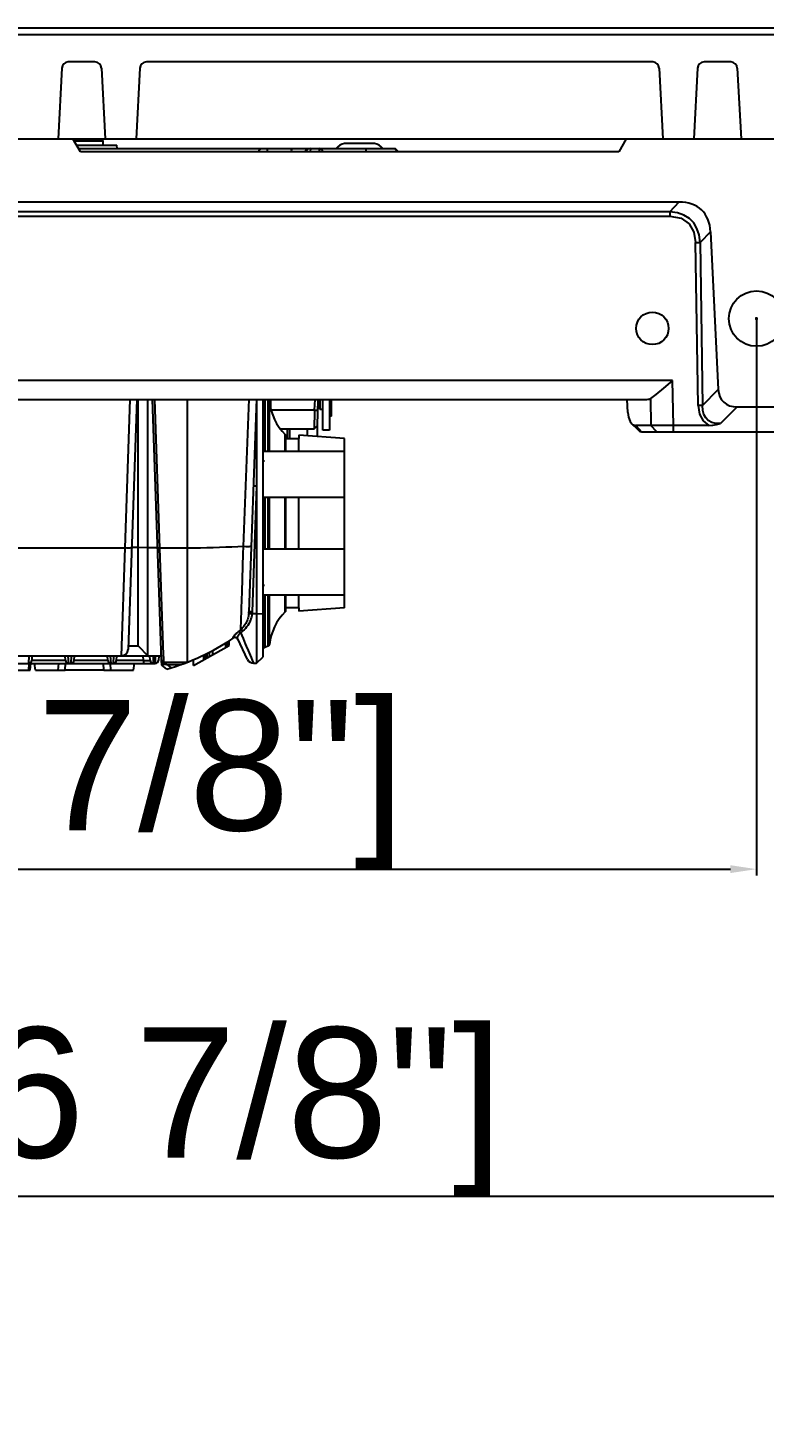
# Model space of a CAD drawing. Header units: millimetres. Extents: x -3132 to 28633, y 682 to 5849.
# Drawn here: x -1686.5 to -1573.3, y 1604.9 to 1817.9 of the extents above; entities that cross this region are included whole.
import ezdxf

# ---------------------------------------------------------------- set-up
doc = ezdxf.new("R2010")
doc.units = ezdxf.units.MM
doc.styles.get("Standard").update_dxf_attribs({"font": 'arial.ttf'})
doc.dimstyles.new('ISO-20', dxfattribs={"dimtxt": 20, "dimasz": 4, "dimexe": 1, "dimexo": 0.2, "dimgap": 0, "dimtad": 1, "dimtoh": 1, "dimdec": 1, "dimzin": 9, "dimdsep": 46, "dimtxsty": 'Standard', "dimblk": '_FILLED', "dimcen": 0.2, "dimclrd": 256, "dimclre": 256, "dimclrt": 256, "dimadec": 1, "dimazin": 2, "dimtfac": 1, "dimtdec": 1, "dimtofl": 0, "dimtmove": 0, "dimatfit": 3, "dimldrblk": '_FILLED', "dimfxl": 1, "dimtolj": 1, "dimtzin": 0, "dimarcsym": 0})

# ---------------------------------------------------------------- blocks, each defined once
blk = doc.blocks.new('_FILLED')
at = {"color": 0, "linetype": 'ByBlock'}
blk.add_solid([(0, 0), (-1, 0.15), (-1, -0.15)], dxfattribs=at)
blk = doc.blocks.new('*D37')
at = {"lineweight": -2, "transparency": 16777216}
for p, q in [((-1939.5, 1779.63), (-1939.5, 1637.45)), ((-1459.5, 1779.63), (-1459.5, 1637.45)), ((-1463.5, 1638.45), (-1935.5, 1638.45))]:
    blk.add_line(p, q, dxfattribs=at)
at = {"layer": 'Defpoints', "color": 0, "transparency": 16777216}
for p in [(-1939.5, 1779.83), (-1459.5, 1779.83), (-1939.5, 1638.45)]:
    blk.add_point(p, dxfattribs=at)
at = {"lineweight": -2, "transparency": 16777216, "xscale": 4, "yscale": 4, "zscale": 4, "rotation": 180}
blk.add_blockref('_FILLED', (-1939.5, 1638.45), dxfattribs=at)
at = {"lineweight": -2, "transparency": 16777216, "xscale": 4, "yscale": 4, "zscale": 4}
blk.add_blockref('_FILLED', (-1459.5, 1638.45), dxfattribs=at)
at = {"transparency": 16777216, "insert": (-1699.5, 1651.4), "char_height": 20, "attachment_point": 5}
blk.add_mtext('\\A1;480 [1\'-6 7/8"]', dxfattribs=at)
blk = doc.blocks.new('*D38')
at = {"lineweight": -2, "transparency": 16777216}
for p, q in [((-1824.5, 1773.03), (-1824.5, 1687.71)), ((-1574.5, 1773.03), (-1574.5, 1687.71)), ((-1820.5, 1688.71), (-1578.5, 1688.71))]:
    blk.add_line(p, q, dxfattribs=at)
at = {"layer": 'Defpoints', "color": 0, "transparency": 16777216}
for p in [(-1824.5, 1773.23), (-1574.5, 1773.23), (-1574.5, 1688.71)]:
    blk.add_point(p, dxfattribs=at)
at = {"lineweight": -2, "transparency": 16777216, "xscale": 4, "yscale": 4, "zscale": 4, "rotation": 180}
blk.add_blockref('_FILLED', (-1824.5, 1688.71), dxfattribs=at)
at = {"lineweight": -2, "transparency": 16777216, "xscale": 4, "yscale": 4, "zscale": 4}
blk.add_blockref('_FILLED', (-1574.5, 1688.71), dxfattribs=at)
at = {"transparency": 16777216, "insert": (-1699.5, 1701.65), "char_height": 20, "attachment_point": 5}
blk.add_mtext('\\A1;250 [9 7/8"]', dxfattribs=at)
blk = doc.blocks.new('*D39')
at = {"lineweight": -2, "transparency": 16777216}
for p, q in [((-1574.7, 1773.23), (-1574.3, 1773.23)), ((-1574.5, 1773.03), (-1574.5, 1773.43)), ((-1541.99, 1740.26), (-1568.71, 1767.35)), ((-1390.58, 1740.26), (-1541.99, 1740.26))]:
    blk.add_line(p, q, dxfattribs=at)
at = {"layer": 'Defpoints', "color": 0, "transparency": 16777216}
for p in [(-1577.49, 1776.25), (-1571.52, 1770.2)]:
    blk.add_point(p, dxfattribs=at)
at = {"lineweight": -2, "transparency": 16777216, "xscale": 4, "yscale": 4, "zscale": 4, "rotation": 134.6038417457517}
blk.add_blockref('_FILLED', (-1571.52, 1770.2), dxfattribs=at)
at = {"transparency": 16777216, "insert": (-1466.28, 1753.4), "char_height": 20, "attachment_point": 5}
blk.add_mtext('\\A1;∅8.5 [∅3/8"]', dxfattribs=at)

msp = doc.modelspace()

# ---------------------------------------------------------------- linework, layer by layer
at = {"linetype": 'Continuous'}
for p, q in [((-1699.403, 1817.877), (-1449.603, 1817.877)), ((-1699.403, 1816.827), (-1449.603, 1816.827)), ((-1681.233, 1811.679), (-1681.801, 1800.827)), ((-1676.132, 1812.627), (-1680.234, 1812.627)), ((-1675.133, 1811.679), (-1674.565, 1800.827)), ((-1669.233, 1811.679), (-1669.801, 1800.827)), ((-1590.452, 1812.627), (-1668.234, 1812.627)), ((-1589.453, 1811.679), (-1588.885, 1800.827)), ((-1583.553, 1811.679), (-1584.122, 1800.827)), ((-1578.452, 1812.627), (-1582.554, 1812.627)), ((-1577.453, 1811.679), (-1576.885, 1800.827)), ((-1949.503, 1800.827), (-1449.503, 1800.827)), ((-1678.348, 1798.827), (-1679.503, 1800.827)), ((-1679.33, 1800.527), (-1674.903, 1800.527)), ((-1674.903, 1800.527), (-1674.903, 1799.827)), ((-1637.799, 1800.083), (-1637.801, 1800.104)), ((-1636.253, 1800.127), (-1637.357, 1800.127)), ((-1636.249, 1800.083), (-1636.253, 1800.127)), ((-1634.753, 1800.127), (-1634.757, 1800.083)), ((-1633.649, 1800.127), (-1634.753, 1800.127)), ((-1633.205, 1800.104), (-1633.207, 1800.083)), ((-1594.503, 1800.827), (-1595.658, 1798.827)), ((-1678.926, 1799.827), (-1672.753, 1799.827)), ((-1678.637, 1799.327), (-1630.023, 1799.327)), ((-1595.658, 1798.827), (-1678.348, 1798.827)), ((-1672.736, 1799.327), (-1672.753, 1799.827)), ((-1650.962, 1799.063), (-1650.959, 1798.827)), ((-1649.64, 1798.827), (-1649.648, 1799.327)), ((-1643.042, 1799.327), (-1643.057, 1798.827)), ((-1641.638, 1798.827), (-1641.654, 1799.327)), ((-1634.503, 1799.327), (-1634.503, 1798.827)), ((-1629.618, 1798.827), (-1630.135, 1799.327)), ((-1629.564, 1798.883), (-1630.023, 1799.327)), ((-1812.637, 1791.127), (-1586.369, 1791.127)), ((-1587.815, 1789.605), (-1811.191, 1789.605)), ((-1587.815, 1789.605), (-1586.369, 1791.127)), ((-1587.815, 1789.605), (-1587.815, 1788.933)), ((-1811.191, 1788.933), (-1587.815, 1788.933)), ((-1581.566, 1786.553), (-1583.146, 1784.891)), ((-1581.566, 1786.553), (-1580.371, 1762.352)), ((-1583.491, 1759.904), (-1583.853, 1784.891)), ((-1583.146, 1784.891), (-1582.785, 1759.904)), ((-1587.407, 1763.722), (-1811.599, 1763.722)), ((-1587.268, 1756.826), (-1587.407, 1763.722)), ((-1582.785, 1759.904), (-1580.371, 1762.352)), ((-1807.677, 1760.827), (-1591.329, 1760.827)), ((-1671.505, 1738.015), (-1670.708, 1760.827)), ((-1669.709, 1760.827), (-1671.05, 1722.446)), ((-1669.503, 1722.981), (-1669.503, 1760.827)), ((-1668.003, 1721.481), (-1668.003, 1760.827)), ((-1665.901, 1720.77), (-1667.3, 1760.827)), ((-1667, 1760.827), (-1666.202, 1737.963)), ((-1661.939, 1760.827), (-1661.939, 1720.481)), ((-1653.318, 1738.215), (-1652.455, 1760.868)), ((-1651.337, 1760.862), (-1652.477, 1728.207)), ((-1651.303, 1760.827), (-1651.303, 1720.327)), ((-1650.303, 1721.327), (-1650.303, 1760.827)), ((-1650.035, 1760.827), (-1650.035, 1752.827)), ((-1649.499, 1752.827), (-1649.499, 1760.72)), ((-1649.303, 1752.827), (-1649.303, 1760.465)), ((-1649.142, 1760.827), (-1649.163, 1759.613)), ((-1642.386, 1759.17), (-1642.326, 1760.827)), ((-1641.957, 1756.819), (-1641.817, 1760.827)), ((-1641.838, 1759.327), (-1641.838, 1760.229)), ((-1641.703, 1759.561), (-1641.838, 1759.327)), ((-1641.703, 1760.827), (-1641.703, 1759.561)), ((-1641.703, 1759.561), (-1641.568, 1759.327)), ((-1641.568, 1760.827), (-1641.568, 1759.327)), ((-1641.118, 1756.077), (-1641.118, 1760.827)), ((-1640.118, 1760.827), (-1640.118, 1756.077)), ((-1639.918, 1758.227), (-1639.918, 1760.827)), ((-1639.818, 1758.227), (-1639.818, 1760.827)), ((-1594.281, 1758.791), (-1594.363, 1760.827)), ((-1590.813, 1760.964), (-1590.73, 1756.826)), ((-1577.498, 1759.66), (-1580.017, 1757.107)), ((-1577.498, 1759.66), (-1571.508, 1759.66)), ((-1642.386, 1759.17), (-1649.064, 1759.17)), ((-1642.444, 1757.34), (-1642.448, 1757.207)), ((-1642.439, 1757.48), (-1642.444, 1757.34)), ((-1642.409, 1758.201), (-1642.419, 1757.971)), ((-1642.403, 1758.371), (-1642.409, 1758.201)), ((-1642.397, 1758.546), (-1642.403, 1758.371)), ((-1642.386, 1759.17), (-1641.875, 1759.179)), ((-1641.568, 1759.327), (-1641.118, 1759.327)), ((-1640.118, 1758.428), (-1639.918, 1758.227)), ((-1639.818, 1758.227), (-1639.918, 1758.227)), ((-1647.68, 1756.327), (-1642.468, 1756.327)), ((-1646.895, 1752.827), (-1646.895, 1755.443)), ((-1646.803, 1752.827), (-1646.803, 1755.227)), ((-1646.623, 1756.327), (-1646.623, 1754.827)), ((-1646.223, 1756.327), (-1646.223, 1754.827)), ((-1637.803, 1754.827), (-1644.803, 1755.327)), ((-1644.803, 1755.327), (-1644.803, 1754.827)), ((-1643.503, 1755.234), (-1643.503, 1756.327)), ((-1642.468, 1756.327), (-1641.957, 1756.82)), ((-1642.467, 1756.327), (-1642.468, 1756.327)), ((-1642.467, 1756.327), (-1641.957, 1756.819)), ((-1642.466, 1756.329), (-1642.467, 1756.327)), ((-1642.458, 1756.672), (-1642.459, 1756.463)), ((-1642.457, 1756.859), (-1642.458, 1756.761)), ((-1642.458, 1756.761), (-1642.458, 1756.672)), ((-1642.455, 1756.967), (-1642.457, 1756.859)), ((-1642.452, 1757.083), (-1642.455, 1756.967)), ((-1642.448, 1757.207), (-1642.452, 1757.083)), ((-1642.003, 1756.775), (-1642.003, 1755.127)), ((-1640.118, 1756.077), (-1641.118, 1756.077)), ((-1590.73, 1756.826), (-1593.067, 1756.826)), ((-1593.067, 1756.826), (-1592.171, 1755.827)), ((-1592.171, 1755.827), (-1556.835, 1755.827)), ((-1589.851, 1756.817), (-1590.73, 1756.826)), ((-1589.833, 1755.827), (-1590.73, 1756.826)), ((-1588.617, 1756.817), (-1589.851, 1756.817)), ((-1587.268, 1756.826), (-1588.617, 1756.817)), ((-1581.82, 1756.826), (-1587.268, 1756.826)), ((-1587.268, 1755.827), (-1587.268, 1756.826)), ((-1646.803, 1754.827), (-1644.803, 1754.827)), ((-1644.803, 1752.827), (-1644.803, 1754.827)), ((-1637.803, 1728.827), (-1637.803, 1754.827)), ((-1637.803, 1752.827), (-1650.303, 1752.827)), ((-1650.103, 1751.327), (-1650.303, 1751.327)), ((-1651.303, 1747.525), (-1651.977, 1728.215)), ((-1650.303, 1745.827), (-1637.803, 1745.827)), ((-1650.035, 1745.827), (-1650.035, 1737.827)), ((-1649.499, 1737.827), (-1649.499, 1745.827)), ((-1649.303, 1737.827), (-1649.303, 1745.827)), ((-1646.895, 1737.827), (-1646.895, 1745.827)), ((-1646.803, 1737.827), (-1646.803, 1745.827)), ((-1644.803, 1737.827), (-1644.803, 1745.827)), ((-1653.353, 1737.104), (-1653.318, 1738.215)), ((-1689.742, 1738.015), (-1671.505, 1738.015)), ((-1672.049, 1721.481), (-1671.505, 1738.015)), ((-1669.503, 1738.094), (-1670.503, 1738.094)), ((-1668.003, 1738.015), (-1669.503, 1738.094)), ((-1666.503, 1738.015), (-1668.003, 1738.015)), ((-1661.939, 1737.963), (-1666.202, 1737.963)), ((-1666.202, 1737.963), (-1665.64, 1721.602)), ((-1653.534, 1731.352), (-1653.353, 1737.104)), ((-1637.803, 1737.827), (-1650.303, 1737.827)), ((-1650.303, 1732.327), (-1650.103, 1732.327)), ((-1653.576, 1729.998), (-1653.534, 1731.352)), ((-1650.303, 1730.827), (-1637.803, 1730.827)), ((-1650.035, 1730.827), (-1650.035, 1722.739)), ((-1649.499, 1722.934), (-1649.499, 1730.827)), ((-1649.303, 1723.188), (-1649.303, 1730.827)), ((-1646.895, 1728.211), (-1646.895, 1730.827)), ((-1646.803, 1728.427), (-1646.803, 1730.827)), ((-1644.803, 1728.827), (-1644.803, 1730.827)), ((-1653.659, 1727.365), (-1653.638, 1728.034)), ((-1652.495, 1727.947), (-1652.519, 1727.754)), ((-1652.482, 1728.106), (-1652.477, 1728.207)), ((-1652.139, 1727.934), (-1652.046, 1727.925)), ((-1652.046, 1727.925), (-1651.998, 1727.92)), ((-1651.303, 1727.92), (-1651.998, 1727.92)), ((-1651.303, 1727.92), (-1650.303, 1727.971)), ((-1644.803, 1728.827), (-1646.803, 1728.827)), ((-1637.803, 1728.827), (-1644.803, 1728.327)), ((-1644.803, 1728.827), (-1644.803, 1728.327)), ((-1653.686, 1726.505), (-1653.659, 1727.365)), ((-1656.003, 1722.75), (-1656.003, 1723.449)), ((-1655.822, 1722.85), (-1655.822, 1723.562)), ((-1655.503, 1723.027), (-1655.503, 1723.765)), ((-1654.894, 1724.167), (-1654.931, 1724.243)), ((-1652.675, 1720.891), (-1654.202, 1724.048)), ((-1733.08, 1721.481), (-1665.926, 1721.481)), ((-1686.281, 1721.481), (-1686.348, 1720.281)), ((-1685.803, 1721.481), (-1685.849, 1720.75)), ((-1680.657, 1720.75), (-1680.703, 1721.481)), ((-1680.158, 1720.281), (-1680.226, 1721.481)), ((-1679.781, 1721.481), (-1679.848, 1720.281)), ((-1679.303, 1721.481), (-1679.349, 1720.75)), ((-1674.157, 1720.75), (-1674.203, 1721.481)), ((-1673.658, 1720.281), (-1673.726, 1721.481)), ((-1673.281, 1721.481), (-1673.348, 1720.281)), ((-1672.803, 1721.481), (-1672.849, 1720.75)), ((-1671.031, 1722.981), (-1669.503, 1722.981)), ((-1669.503, 1722.981), (-1668.003, 1721.481)), ((-1668.656, 1720.755), (-1668.701, 1721.481)), ((-1667.657, 1720.75), (-1667.703, 1721.481)), ((-1667.219, 1721.481), (-1667.202, 1721.088)), ((-1666.804, 1721.088), (-1666.787, 1721.481)), ((-1666.303, 1721.481), (-1666.349, 1720.75)), ((-1665.64, 1721.602), (-1665.624, 1721.162)), ((-1665.624, 1721.162), (-1665.601, 1720.481)), ((-1661.003, 1719.978), (-1655.503, 1723.027)), ((-1659.407, 1720.863), (-1659.407, 1721.58)), ((-1659.301, 1720.922), (-1659.301, 1721.632)), ((-1659.088, 1721.04), (-1659.088, 1721.736)), ((-1658.875, 1721.157), (-1658.875, 1721.841)), ((-1658.556, 1721.334), (-1658.556, 1722.003)), ((-1658.024, 1721.629), (-1658.024, 1722.282)), ((-1652.59, 1722.253), (-1652.141, 1721.191)), ((-1652.141, 1721.191), (-1651.98, 1720.812)), ((-1651.303, 1720.327), (-1650.303, 1721.327)), ((-1649.499, 1722.934), (-1650.035, 1722.739)), ((-1732.142, 1720.281), (-1666.864, 1720.281)), ((-1696.935, 1719.281), (-1686.099, 1719.281)), ((-1686.299, 1719.281), (-1686.215, 1720.281)), ((-1686.159, 1719.281), (-1686.071, 1720.282)), ((-1686.099, 1719.281), (-1686.012, 1720.28)), ((-1686.099, 1719.281), (-1686.091, 1719.281)), ((-1686.091, 1719.281), (-1686.003, 1720.281)), ((-1680.657, 1720.755), (-1685.849, 1720.755)), ((-1685.272, 1719.281), (-1685.41, 1720.281)), ((-1685.272, 1719.281), (-1680.724, 1719.281)), ((-1681.757, 1719.281), (-1681.702, 1720.281)), ((-1680.724, 1719.286), (-1680.669, 1720.281)), ((-1680.724, 1719.286), (-1674.744, 1719.286)), ((-1674.157, 1720.755), (-1679.349, 1720.755)), ((-1674.744, 1719.286), (-1674.799, 1720.281)), ((-1674.744, 1719.281), (-1670.196, 1719.281)), ((-1673.71, 1719.281), (-1673.766, 1720.281)), ((-1668.656, 1720.755), (-1672.849, 1720.755)), ((-1670.196, 1719.281), (-1670.058, 1720.281)), ((-1668.656, 1720.755), (-1668.499, 1720.75)), ((-1668.656, 1720.755), (-1668.656, 1720.281)), ((-1668.499, 1720.75), (-1668.346, 1720.746)), ((-1668.346, 1720.746), (-1668.201, 1720.743)), ((-1668.201, 1720.743), (-1668.067, 1720.741)), ((-1668.067, 1720.741), (-1667.948, 1720.74)), ((-1665.874, 1719.999), (-1665.901, 1720.762)), ((-1665.101, 1719.416), (-1665.874, 1719.999)), ((-1665.592, 1720.148), (-1665.826, 1720.19)), ((-1665.621, 1720.412), (-1665.599, 1720.434)), ((-1665.601, 1720.481), (-1661.939, 1720.481)), ((-1665.599, 1720.434), (-1665.112, 1720.14)), ((-1665.112, 1720.14), (-1662.85, 1720.14)), ((-1665.112, 1720.14), (-1664.419, 1719.618)), ((-1661.003, 1719.978), (-1661.003, 1720.861)), ((-1651.98, 1720.812), (-1651.825, 1720.447)), ((-1651.775, 1720.327), (-1651.303, 1720.327))]:
    msp.add_line(p, q, dxfattribs=at)
for points in [[(-1637.357, 1800.127), (-1637.508, 1800.122), (-1637.655, 1800.107), (-1637.799, 1800.083)], [(-1634.757, 1800.083), (-1634.943, 1800.093), (-1635.13, 1800.1), (-1635.316, 1800.103), (-1635.503, 1800.104), (-1635.69, 1800.103), (-1635.876, 1800.1), (-1636.063, 1800.093), (-1636.249, 1800.083)], [(-1633.207, 1800.083), (-1633.351, 1800.107), (-1633.499, 1800.122), (-1633.649, 1800.127)], [(-1645.983, 1798.827), (-1645.946, 1799.009), (-1645.845, 1799.327)], [(-1583.146, 1784.891), (-1583.325, 1786.084), (-1583.664, 1787.082), (-1584.157, 1787.918), (-1584.817, 1788.594), (-1585.656, 1789.105), (-1586.653, 1789.445), (-1587.815, 1789.605)], [(-1587.815, 1788.933), (-1586.096, 1788.622), (-1584.854, 1787.766), (-1584.117, 1786.5), (-1583.853, 1784.891)], [(-1583.853, 1784.891), (-1583.595, 1784.893), (-1583.355, 1784.893), (-1583.146, 1784.891)], [(-1587.407, 1763.722), (-1588.788, 1762.522), (-1589.955, 1761.561), (-1590.813, 1760.966)], [(-1591.329, 1760.827), (-1591.16, 1760.841), (-1590.995, 1760.884), (-1590.813, 1760.964)], [(-1582.785, 1759.904), (-1582.991, 1759.907), (-1583.231, 1759.907), (-1583.491, 1759.904)], [(-1583.491, 1759.904), (-1583.265, 1758.533), (-1582.695, 1757.522), (-1581.82, 1756.826)], [(-1580.017, 1757.107), (-1580.73, 1757.109), (-1581.369, 1757.292), (-1581.909, 1757.591), (-1582.313, 1758.006), (-1582.589, 1758.524), (-1582.772, 1759.14), (-1582.786, 1759.903)], [(-1642.419, 1757.971), (-1642.423, 1757.854), (-1642.439, 1757.48)], [(-1642.386, 1759.17), (-1642.386, 1759.08), (-1642.387, 1758.99), (-1642.389, 1758.9), (-1642.39, 1758.811), (-1642.392, 1758.722), (-1642.395, 1758.634), (-1642.397, 1758.546)], [(-1594.281, 1758.791), (-1594.177, 1758.079), (-1593.918, 1757.45), (-1593.635, 1757.079)], [(-1642.459, 1756.463), (-1642.459, 1756.437), (-1642.459, 1756.414), (-1642.46, 1756.394), (-1642.46, 1756.376), (-1642.461, 1756.361), (-1642.462, 1756.349), (-1642.463, 1756.339), (-1642.464, 1756.332), (-1642.466, 1756.329)], [(-1593.635, 1757.079), (-1593.535, 1756.994), (-1593.067, 1756.826)], [(-1593.634, 1757.08), (-1592.798, 1756.244), (-1592.592, 1756.031)], [(-1592.592, 1756.031), (-1592.443, 1755.908), (-1592.171, 1755.827)], [(-1581.82, 1756.826), (-1581.23, 1756.86), (-1580.625, 1756.959), (-1580.017, 1757.107)], [(-1651.803, 1747.517), (-1651.787, 1747.523), (-1651.74, 1747.528), (-1651.662, 1747.53), (-1651.56, 1747.531), (-1651.436, 1747.529), (-1651.303, 1747.525)], [(-1653.318, 1738.215), (-1654.206, 1738.181), (-1655.114, 1738.148), (-1656.04, 1738.117), (-1656.984, 1738.088), (-1657.945, 1738.06), (-1658.922, 1738.033), (-1659.914, 1738.008), (-1660.92, 1737.985), (-1661.939, 1737.963)], [(-1652.127, 1738.236), (-1652.162, 1738.225), (-1652.267, 1738.217), (-1652.439, 1738.212), (-1652.674, 1738.21), (-1652.97, 1738.211), (-1653.318, 1738.215)], [(-1670.505, 1738.033), (-1670.538, 1738.021), (-1670.633, 1738.012), (-1670.788, 1738.006), (-1670.992, 1738.005), (-1671.239, 1738.008), (-1671.505, 1738.015)], [(-1666.202, 1737.963), (-1666.347, 1737.96), (-1666.458, 1737.962), (-1666.501, 1737.968)], [(-1653.638, 1728.034), (-1653.627, 1728.395), (-1653.615, 1728.772), (-1653.603, 1729.165), (-1653.59, 1729.574), (-1653.576, 1729.998)], [(-1652.519, 1727.754), (-1652.554, 1727.56), (-1652.598, 1727.365), (-1652.653, 1727.169), (-1652.718, 1726.976), (-1652.794, 1726.785), (-1652.88, 1726.597), (-1652.976, 1726.414), (-1653.081, 1726.238), (-1653.195, 1726.068), (-1653.317, 1725.909), (-1653.445, 1725.758), (-1653.58, 1725.617), (-1653.719, 1725.488)], [(-1651.998, 1727.92), (-1652.035, 1727.658), (-1652.091, 1727.394), (-1652.166, 1727.13), (-1652.26, 1726.869), (-1652.373, 1726.613), (-1652.505, 1726.363), (-1652.656, 1726.122), (-1652.825, 1725.892), (-1653.01, 1725.675), (-1653.21, 1725.473), (-1653.423, 1725.289)], [(-1652.495, 1727.947), (-1652.487, 1728.033), (-1652.482, 1728.106)], [(-1652.495, 1727.947), (-1652.491, 1727.949), (-1652.482, 1727.951), (-1652.469, 1727.952), (-1652.452, 1727.952), (-1652.431, 1727.952), (-1652.405, 1727.952), (-1652.376, 1727.951), (-1652.343, 1727.949), (-1652.308, 1727.947), (-1652.269, 1727.944), (-1652.228, 1727.941), (-1652.184, 1727.938), (-1652.139, 1727.934)], [(-1651.977, 1728.215), (-1652.103, 1728.218), (-1652.221, 1728.22), (-1652.325, 1728.22), (-1652.406, 1728.217), (-1652.459, 1728.213), (-1652.477, 1728.207)], [(-1651.977, 1728.215), (-1651.982, 1728.116), (-1651.989, 1728.018), (-1651.998, 1727.92)], [(-1654.052, 1725.206), (-1653.941, 1725.299), (-1653.83, 1725.393), (-1653.719, 1725.488)], [(-1653.719, 1725.488), (-1653.701, 1726.034), (-1653.686, 1726.505)], [(-1653.719, 1725.488), (-1653.644, 1725.464), (-1653.542, 1725.395), (-1653.423, 1725.289)], [(-1654.052, 1725.206), (-1654.153, 1725.12), (-1654.25, 1725.035), (-1654.342, 1724.951), (-1654.43, 1724.869), (-1654.514, 1724.787), (-1654.592, 1724.708), (-1654.664, 1724.632), (-1654.73, 1724.559), (-1654.789, 1724.491), (-1654.838, 1724.429), (-1654.876, 1724.378), (-1654.901, 1724.339), (-1654.917, 1724.309), (-1654.928, 1724.287), (-1654.932, 1724.27), (-1654.933, 1724.256), (-1654.931, 1724.243)], [(-1654.931, 1724.243), (-1654.891, 1724.268), (-1654.848, 1724.288), (-1654.803, 1724.305), (-1654.757, 1724.317), (-1654.71, 1724.325), (-1654.663, 1724.328), (-1654.615, 1724.327), (-1654.568, 1724.322), (-1654.522, 1724.312), (-1654.477, 1724.297), (-1654.433, 1724.279), (-1654.391, 1724.256), (-1654.352, 1724.229), (-1654.315, 1724.199), (-1654.282, 1724.166), (-1654.252, 1724.129), (-1654.225, 1724.09), (-1654.202, 1724.048)], [(-1654.202, 1724.048), (-1654.215, 1724.084), (-1654.223, 1724.127), (-1654.224, 1724.176), (-1654.219, 1724.23), (-1654.208, 1724.288), (-1654.191, 1724.348)], [(-1654.191, 1724.348), (-1654.17, 1724.41), (-1654.143, 1724.473), (-1654.112, 1724.536), (-1654.078, 1724.598), (-1654.039, 1724.66), (-1653.998, 1724.722), (-1653.955, 1724.783), (-1653.909, 1724.844), (-1653.861, 1724.903), (-1653.812, 1724.962), (-1653.761, 1725.019)], [(-1654.052, 1725.206), (-1653.978, 1725.185), (-1653.877, 1725.121), (-1653.761, 1725.019)], [(-1653.423, 1725.289), (-1653.536, 1725.198), (-1653.648, 1725.109), (-1653.761, 1725.019)], [(-1653.761, 1725.019), (-1653.57, 1724.569), (-1653.385, 1724.133)], [(-1653.385, 1724.133), (-1653.039, 1723.315), (-1652.88, 1722.938), (-1652.59, 1722.253)], [(-1667.202, 1721.088), (-1667.196, 1720.951), (-1667.19, 1720.826), (-1667.184, 1720.713), (-1667.179, 1720.613), (-1667.173, 1720.526), (-1667.168, 1720.451), (-1667.163, 1720.39), (-1667.157, 1720.342), (-1667.152, 1720.308), (-1667.147, 1720.288), (-1667.142, 1720.281)], [(-1666.828, 1720.613), (-1666.822, 1720.713), (-1666.816, 1720.826), (-1666.81, 1720.951), (-1666.804, 1721.088)], [(-1667.948, 1720.74), (-1667.895, 1720.74), (-1667.847, 1720.74), (-1667.803, 1720.741), (-1667.765, 1720.741), (-1667.732, 1720.742), (-1667.705, 1720.743), (-1667.684, 1720.744), (-1667.669, 1720.746), (-1667.66, 1720.748), (-1667.657, 1720.75)], [(-1666.864, 1720.281), (-1666.859, 1720.288), (-1666.854, 1720.308), (-1666.849, 1720.342), (-1666.844, 1720.39), (-1666.838, 1720.451), (-1666.833, 1720.526), (-1666.828, 1720.613)], [(-1665.877, 1720.099), (-1665.872, 1720.128), (-1665.853, 1720.157), (-1665.826, 1720.19)], [(-1665.826, 1720.19), (-1665.783, 1720.237), (-1665.74, 1720.281), (-1665.702, 1720.32), (-1665.669, 1720.355), (-1665.642, 1720.386), (-1665.621, 1720.412)], [(-1665.112, 1720.14), (-1665.353, 1720.131), (-1665.592, 1720.148)], [(-1651.825, 1720.447), (-1651.796, 1720.38), (-1651.779, 1720.34), (-1651.775, 1720.327)]]:
    msp.add_lwpolyline(points, dxfattribs=at)
for centre, radius in [((-1574.503, 1773.227), 4.25), ((-1590.503, 1771.727), 2.5)]:
    msp.add_circle(centre, radius, dxfattribs=at)
for centre, radius, start, end in [((-1680.234, 1811.627), 1, 90, 177), ((-1676.132, 1811.627), 1, 3, 90), ((-1668.234, 1811.627), 1, 90, 177), ((-1590.452, 1811.627), 1, 3, 90), ((-1582.554, 1811.627), 1, 90, 177), ((-1578.452, 1811.627), 1, 3, 90), ((-1676.703, 1800.527), 1.8, 0, 9.63148), ((-1637.503, 1798.127), 2, 98.57032, 142.97618), ((-1633.503, 1798.127), 2, 37.02382, 81.42968), ((-1643.042, 1798.327), 1, 90, 149.86938), ((-1641.654, 1798.827), 0.5, 2, 90), ((-1649.602, 1760.438), 0.3, 5.2437, 70), ((-1641.337, 1761.196), 8, 185.2437, 225.99179), ((-1647.103, 1755.227), 0.3, 0, 45.99179), ((-1641.337, 1722.457), 8, 134.00821, 174.7563), ((-1647.103, 1728.427), 0.3, 314.00821, 0), ((-1675.003, 1754.027), 36, 285.96628, 303.95831), ((-1654.615, 1723.752), 0.5, 25.82099, 123.95831), ((-1672.049, 1722.481), 1, 270, 358), ((-1650.103, 1722.927), 0.2, 180, 290), ((-1649.602, 1723.216), 0.3, 290, 354.7563), ((-1686.348, 1720.781), 0.5, 270, 356.42), ((-1686.348, 1720.781), 0.5, 273.71232, 356.42003), ((-1680.158, 1720.781), 0.5, 183.58, 270), ((-1679.848, 1720.781), 0.5, 270, 356.42), ((-1679.848, 1720.781), 0.5, 273.71232, 356.42003), ((-1673.658, 1720.781), 0.5, 183.57999, 270), ((-1673.348, 1720.781), 0.5, 270, 356.42), ((-1673.348, 1720.781), 0.5, 273.71232, 356.42003), ((-1667.158, 1720.781), 0.5, 183.57692, 271.78995), ((-1666.848, 1720.781), 0.5, 268.21014, 356.42407), ((-1665.601, 1720.781), 0.3, 182, 270), ((-1651.775, 1721.327), 1, 205.82099, 270)]:
    msp.add_arc(centre, radius, start, end, dxfattribs=at)
for centre, major_axis, ratio, start_param, end_param in [((-1667.503, 1816.975), (0, 24.388), 0.9993901, -2.3956836, -2.3798503), ((-1590.94, 1781.51), (7.983, 8.398), 0.5868492, -0.5099543, 0.5088634), ((-1574.852, 1765.221), (-4.733, -4.799), 0.5934486, -0.4991325, 0.5294856)]:
    msp.add_ellipse(centre, major_axis=major_axis, ratio=ratio, start_param=start_param, end_param=end_param, dxfattribs=at)

# ---------------------------------------------------------------- dimensions: what is measured, and where the dimension line sits
dim = msp.add_diameter_dim_2p(p1=(-1577.487, 1776.253), p2=(-1571.519, 1770.201), dimstyle='ISO-20')
dim.commit()
dim.dimension.update_dxf_attribs({"geometry": '*D39', "text_midpoint": (-1466.284, 1740.257), "dimtype": 163})
for base, p1, p2, picture, middle in [((-1939.503, 1638.451), (-1459.503, 1779.827), (-1939.503, 1779.827), '*D37', (-1699.503, 1651.398)), ((-1574.503, 1688.707), (-1824.503, 1773.227), (-1574.503, 1773.227), '*D38', (-1699.503, 1701.654))]:
    dim = msp.add_linear_dim(base=base, p1=p1, p2=p2, dimstyle='ISO-20')
    dim.commit()
    dim.dimension.update_dxf_attribs({"geometry": picture, "text_midpoint": middle})

doc.saveas('drawing.dxf')
